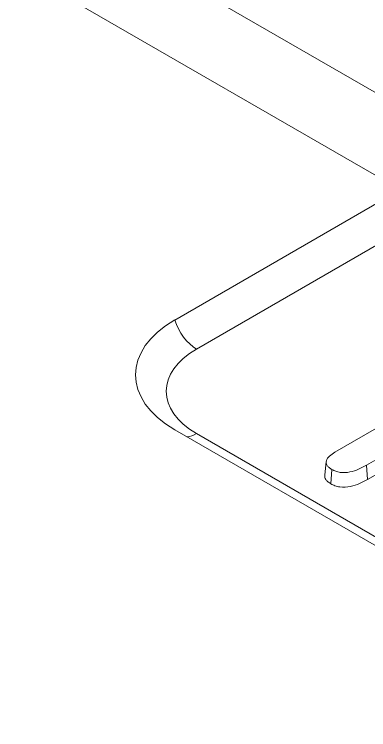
# Model space of a CAD drawing. Header units: millimetres. Extents: x 13 to 608, y 13 to 467.
# Drawn here: x 488.54 to 493.82, y 319.48 to 330.13 of the extents above; entities that cross this region are included whole.
import ezdxf

# ---------------------------------------------------------------- set-up
doc = ezdxf.new("R2010")
doc.units = ezdxf.units.MM
doc.header["$LTSCALE"] = 2.222222
doc.layers.add('Visible (ANSI)', color=7, linetype='Continuous', lineweight=9)
doc.layers.add('Visible Narrow (ANSI)', color=7, linetype='Continuous', lineweight=9)

msp = doc.modelspace()

# ---------------------------------------------------------------- linework, layer by layer
at = {"layer": 'Visible (ANSI)'}
for p, q in [((510.235, 318.309), (441.645, 357.909)), ((494.289, 327.515), (490.931, 325.576)), ((493.316, 323.608), (494.817, 324.475)), ((495.649, 324.491), (493.784, 323.414)), ((495.665, 324.278), (493.8, 323.201)), ((490.931, 323.943), (507.901, 314.145)), ((493.164, 323.265), (493.186, 323.469)), ((493.269, 323.351), (493.254, 323.138)), ((493.784, 323.414), (493.8, 323.201))]:
    msp.add_line(p, q, dxfattribs=at)
msp.add_ellipse((492.345, 324.76), major_axis=(-2, 0), ratio=0.57735, start_param=5.497787, end_param=7.068583, dxfattribs=at)
for points, knots in [([(493.269, 323.351), (493.254, 323.36), (493.24, 323.369), (493.217, 323.389), (493.207, 323.4), (493.186, 323.433), (493.182, 323.458), (493.195, 323.506), (493.212, 323.529), (493.257, 323.571), (493.286, 323.589), (493.316, 323.608)], [0, 0, 0, 0, 0.0000617848, 0.0000617848, 0.0001246796, 0.0001246796, 0.0002504692, 0.0002504692, 0.0003762588, 0.0003762588, 0.0005017145, 0.0005017145, 0.0005017145, 0.0005017145]), ([(493.784, 323.414), (493.746, 323.393), (493.709, 323.373), (493.627, 323.338), (493.583, 323.323), (493.489, 323.305), (493.439, 323.301), (493.37, 323.311), (493.347, 323.317), (493.307, 323.331), (493.289, 323.341), (493.269, 323.351)], [0, 0, 0, 0, 0.0001491348, 0.0001491348, 0.0002984935, 0.0002984935, 0.0004478521, 0.0004478521, 0.0005225315, 0.0005225315, 0.0005960821, 0.0005960821, 0.0005960821, 0.0005960821]), ([(493.254, 323.138), (493.239, 323.147), (493.224, 323.157), (493.198, 323.179), (493.187, 323.19), (493.167, 323.223), (493.162, 323.244), (493.164, 323.265)], [0, 0, 0, 0, 0.0000671837, 0.0000671837, 0.0001343674, 0.0001343674, 0.0002440262, 0.0002440262, 0.0002440262, 0.0002440262]), ([(493.8, 323.201), (493.762, 323.18), (493.723, 323.159), (493.639, 323.123), (493.593, 323.107), (493.493, 323.088), (493.439, 323.084), (493.362, 323.095), (493.338, 323.101), (493.293, 323.117), (493.273, 323.127), (493.254, 323.138)], [0, 0, 0, 0, 0.000157566, 0.000157566, 0.0003151319, 0.0003151319, 0.0004726979, 0.0004726979, 0.0005514808, 0.0005514808, 0.0006302638, 0.0006302638, 0.0006302638, 0.0006302638])]:
    msp.add_open_spline(points, degree=3, knots=knots, dxfattribs=at)
at = {"layer": 'Visible Narrow (ANSI)'}
for p, q in [((510.32, 319.491), (441.731, 359.091)), ((494.825, 327.205), (491.255, 325.144)), ((491.255, 323.885), (508.225, 314.087))]:
    msp.add_line(p, q, dxfattribs=at)
for centre, major_axis, start_param, end_param in [((491.255, 325.552), (0.25, -0.433), 4.338508, 5.497787), ((492.345, 324.515), (-1.542, 0), 5.497787, 7.068583), ((491.255, 324.293), (-0.25, -0.433), 0.373881, 0.785398)]:
    msp.add_ellipse(centre, major_axis=major_axis, ratio=0.57735, start_param=start_param, end_param=end_param, dxfattribs=at)

doc.saveas('drawing.dxf')
